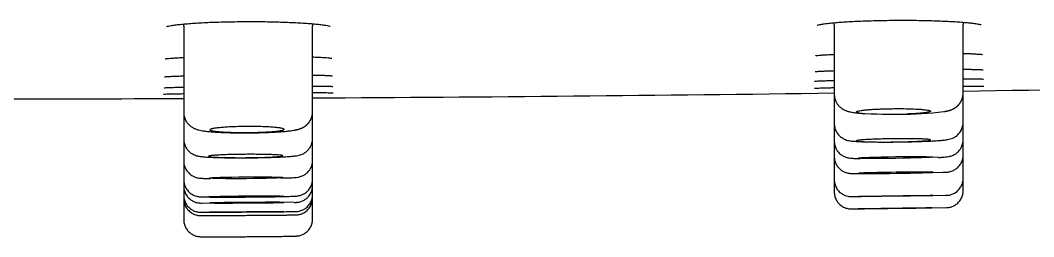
# Model space of a CAD drawing. Header units: millimetres. Extents: x 169 to 4368, y -1049 to 1924.
# Drawn here: x 456.327 to 459.313, y 1204.385 to 1205.024 of the extents above; entities that cross this region are included whole.
import ezdxf

# ---------------------------------------------------------------- set-up
doc = ezdxf.new("R2010")
doc.units = ezdxf.units.MM

msp = doc.modelspace()

# ---------------------------------------------------------------- linework, layer by layer
for p, q in [((456.8089, 1205.0066), (456.8089, 1204.7518)), ((457.1886, 1204.7533), (457.1886, 1205.007)), ((458.7257, 1205.0107), (458.7257, 1204.8057)), ((459.1055, 1204.8085), (459.1055, 1205.0118)), ((458.7257, 1204.8057), (458.7257, 1204.7188)), ((459.1055, 1204.7224), (459.1055, 1204.8085)), ((456.8089, 1204.7518), (456.8089, 1204.673)), ((457.1886, 1204.675), (457.1886, 1204.7533)), ((458.7257, 1204.7188), (458.7257, 1204.6672)), ((459.1055, 1204.671), (459.1055, 1204.7224)), ((456.8089, 1204.673), (456.8089, 1204.6082)), ((457.1886, 1204.6104), (457.1886, 1204.675)), ((459.1055, 1204.6709), (459.1055, 1204.671)), ((459.1055, 1204.6256), (459.1055, 1204.6707)), ((458.7257, 1204.6672), (458.7257, 1204.622)), ((457.1886, 1204.555), (457.1886, 1204.6104)), ((458.7257, 1204.622), (458.7257, 1204.5533)), ((459.0331, 1204.6188), (459.016, 1204.6201)), ((459.1055, 1204.557), (459.1055, 1204.6256)), ((456.8089, 1204.6082), (456.8089, 1204.5529)), ((456.8089, 1204.5529), (456.8089, 1204.5343)), ((457.1886, 1204.5362), (457.1886, 1204.555)), ((458.7257, 1204.5533), (458.7257, 1204.5168)), ((458.7865, 1204.5713), (458.8409, 1204.5714)), ((459.0457, 1204.5748), (458.9643, 1204.573)), ((459.1055, 1204.5206), (459.1055, 1204.557)), ((456.8089, 1204.5343), (456.8089, 1204.5071)), ((457.1886, 1204.5091), (457.1886, 1204.5362)), ((459.1055, 1204.5205), (459.1055, 1204.5206)), ((456.8089, 1204.5071), (456.8089, 1204.4971)), ((456.8089, 1204.4971), (456.8089, 1204.4349)), ((457.1886, 1204.4992), (457.1886, 1204.5091)), ((457.1886, 1204.4368), (457.1886, 1204.4992)), ((458.7778, 1204.5031), (458.7979, 1204.5035)), ((459.0548, 1204.5069), (458.9817, 1204.5054)), ((456.8617, 1204.4841), (456.8856, 1204.4845)), ((457.1347, 1204.4859), (457.0916, 1204.4863)), ((458.7765, 1204.4668), (458.7959, 1204.4671)), ((459.056, 1204.4705), (458.9878, 1204.4695))]:
    msp.add_line(p, q)
for centre, radius, start, end in [((456.7095, 1205.0066), 0.0994, 359.9936, 3.5775), ((457.288, 1205.0071), 0.0994, 176.2816, 180.0076), ((457.2495, 1205.0212), 0.0175, 237.2614, 240.0002), ((458.6263, 1205.0107), 0.0994, 359.995, 3.372), ((459.2049, 1205.0118), 0.0994, 176.4873, 180.0059), ((459.1666, 1205.0261), 0.0176, 238.0096, 240.8231), ((456.1579, 1393.2151), 188.4234, 270.896343, 271.363818), ((456.1579, 1393.2151), 188.4234, 269.843022, 270.197949), ((456.1579, 1393.2151), 188.4234, 270.313427, 270.780857), ((458.8978, 1205.9887), 1.2425, 265.4164, 271.8644), ((458.922, 1205.7828), 1.0365, 269.7377, 277.023)]:
    msp.add_arc(centre, radius, start, end)
for centre, major_axis, ratio in [((458.9067, 1204.6186), (0.1093, 0.0015), 0.025085), ((456.9927, 1204.5588), (0.1076, 0.0008), 0.025351), ((456.9922, 1204.5038), (0.1093, 0.0008), 0.013646), ((458.9072, 1204.505), (0.1093, 0.0015), 0.00652), ((458.9052, 1204.4685), (0.1093, 0.0015), 0.001773), ((456.9938, 1204.458), (0.1093, 0.0008), 0.0017)]:
    msp.add_ellipse(centre, major_axis=major_axis, ratio=ratio)
for centre, major_axis, ratio, start_param, end_param in [((458.908, 1204.5735), (0.1095, 0.0015), 0.013794, 0.785181, 3.929148), ((458.9081, 1204.5735), (-0.1093, -0.0015), 0.013602, 0.78521, 3.926802), ((456.995, 1204.4853), (0.1093, 0.0008), 0.006386, 0.785351, 3.926944), ((456.995, 1204.4853), (-0.1093, -0.0007), 0.007367, 0.785351, 3.926944)]:
    msp.add_ellipse(centre, major_axis=major_axis, ratio=ratio, start_param=start_param, end_param=end_param)
for points, knots in [([(456.7583, 1205.0053), (456.7583, 1205.0053), (456.7593, 1205.0057), (456.7637, 1205.0069), (456.7717, 1205.0084), (456.7831, 1205.0101), (456.7976, 1205.0118), (456.8148, 1205.0134), (456.8344, 1205.0149), (456.8562, 1205.0163), (456.8799, 1205.0175), (456.9051, 1205.0185), (456.9314, 1205.0192), (456.9587, 1205.0197), (456.9864, 1205.02), (457.0143, 1205.0201), (457.0421, 1205.0198), (457.0693, 1205.0194), (457.0956, 1205.0187), (457.1207, 1205.0177), (457.1443, 1205.0166), (457.1659, 1205.0153), (457.1855, 1205.0138), (457.2025, 1205.0123), (457.2169, 1205.0106), (457.2281, 1205.009), (457.236, 1205.0074), (457.239, 1205.0066), (457.24, 1205.0063)], [0, 0, 0, 0, 0.023077, 0.055264, 0.091746, 0.130146, 0.169538, 0.209248, 0.249332, 0.2895, 0.32968, 0.369962, 0.41025, 0.450545, 0.490789, 0.53111, 0.571377, 0.611685, 0.651992, 0.692194, 0.732461, 0.772624, 0.812657, 0.852449, 0.891862, 0.930333, 0.966965, 1, 1, 1, 1]), ([(458.6752, 1205.0092), (458.6751, 1205.0092), (458.6758, 1205.0094), (458.6791, 1205.0104), (458.6859, 1205.0118), (458.6961, 1205.0134), (458.7092, 1205.015), (458.725, 1205.0166), (458.7432, 1205.0181), (458.7635, 1205.0195), (458.7857, 1205.0207), (458.8094, 1205.0218), (458.8345, 1205.0226), (458.8605, 1205.0233), (458.8872, 1205.0237), (458.9143, 1205.0239), (458.9413, 1205.0239), (458.9681, 1205.0237), (458.9943, 1205.0232), (459.0195, 1205.0225), (459.0435, 1205.0216), (459.066, 1205.0206), (459.0867, 1205.0194), (459.1053, 1205.018), (459.1215, 1205.0165), (459.1351, 1205.015), (459.1458, 1205.0135), (459.1534, 1205.012), (459.1562, 1205.0113), (459.1572, 1205.011)], [0, 0, 0, 0, 0.016585, 0.046648, 0.081277, 0.118213, 0.156185, 0.19462, 0.2334, 0.272304, 0.311296, 0.350268, 0.389383, 0.428416, 0.467489, 0.506577, 0.545625, 0.584686, 0.623774, 0.662845, 0.701803, 0.740853, 0.779775, 0.818566, 0.857159, 0.895286, 0.932607, 0.968077, 1, 1, 1, 1]), ([(456.7544, 1204.9098), (456.7544, 1204.9098), (456.7544, 1204.9098), (456.7559, 1204.9101), (456.7611, 1204.9109), (456.7698, 1204.9117), (456.7818, 1204.9126), (456.7951, 1204.9134), (456.8047, 1204.9138), (456.8089, 1204.914)], [0, 0, 0, 0, 0.0042478, 0.136892, 0.3039807, 0.4863131, 0.6747588, 0.8658183, 1, 1, 1, 1]), ([(457.1886, 1204.9155), (457.1936, 1204.9153), (457.2039, 1204.9149), (457.2178, 1204.9142), (457.2296, 1204.9134), (457.2384, 1204.9126), (457.2419, 1204.9122), (457.2432, 1204.912)], [0, 0, 0, 0, 0.17699, 0.393787, 0.607328, 0.815028, 1, 1, 1, 1]), ([(457.2432, 1204.912), (457.2433, 1204.912), (457.2434, 1204.9119), (457.2436, 1204.9119), (457.2439, 1204.9119), (457.2441, 1204.9118), (457.2442, 1204.9118), (457.2444, 1204.9118), (457.2445, 1204.9118), (457.2446, 1204.9117), (457.2447, 1204.9117), (457.2448, 1204.9117), (457.2449, 1204.9117), (457.2449, 1204.9117), (457.2449, 1204.9117), (457.2449, 1204.9117), (457.2449, 1204.9117)], [0, 0, 0, 0, 0.057603, 0.14551, 0.231987, 0.316796, 0.399862, 0.481114, 0.560486, 0.637915, 0.713345, 0.786731, 0.858034, 0.927228, 0.994295, 1, 1, 1, 1]), ([(458.671, 1204.9192), (458.671, 1204.9193), (458.6723, 1204.9195), (458.6772, 1204.9202), (458.6857, 1204.921), (458.6974, 1204.9218), (458.711, 1204.9226), (458.7211, 1204.9231), (458.7257, 1204.9233)], [0, 0, 0, 0, 0.124713, 0.29005, 0.471801, 0.65981, 0.850404, 1, 1, 1, 1]), ([(459.1055, 1204.926), (459.1102, 1204.9258), (459.1205, 1204.9255), (459.1344, 1204.9249), (459.1465, 1204.9242), (459.1555, 1204.9236), (459.1592, 1204.9232), (459.1606, 1204.923)], [0, 0, 0, 0, 0.169486, 0.386112, 0.599749, 0.808444, 1, 1, 1, 1]), ([(459.1606, 1204.923), (459.1607, 1204.923), (459.1608, 1204.9229), (459.1611, 1204.9229), (459.1613, 1204.9229), (459.1615, 1204.9228), (459.1617, 1204.9228), (459.1619, 1204.9228), (459.162, 1204.9228), (459.1621, 1204.9227), (459.1622, 1204.9227), (459.1623, 1204.9227), (459.1624, 1204.9227), (459.1624, 1204.9227), (459.1624, 1204.9227), (459.1625, 1204.9227), (459.1625, 1204.9227)], [0, 0, 0, 0, 0.054816, 0.139825, 0.223496, 0.305595, 0.386042, 0.46476, 0.541674, 0.616715, 0.689818, 0.760927, 0.829994, 0.896983, 0.961868, 1, 1, 1, 1]), ([(459.1055, 1204.8792), (459.1106, 1204.8792), (459.1212, 1204.8791), (459.1353, 1204.8788), (459.1473, 1204.8786), (459.1565, 1204.8782), (459.1603, 1204.878), (459.162, 1204.8779)], [0, 0, 0, 0, 0.180561, 0.392312, 0.602083, 0.809045, 1, 1, 1, 1]), ([(459.162, 1204.8779), (459.162, 1204.8779), (459.1622, 1204.8779), (459.1625, 1204.8779), (459.1628, 1204.8779), (459.1631, 1204.8778), (459.1633, 1204.8778), (459.1635, 1204.8778), (459.1637, 1204.8778), (459.1639, 1204.8778), (459.1641, 1204.8777), (459.1642, 1204.8777), (459.1643, 1204.8777), (459.1644, 1204.8777), (459.1645, 1204.8777), (459.1645, 1204.8777), (459.1646, 1204.8777), (459.1646, 1204.8777), (459.1646, 1204.8777)], [0, 0, 0, 0, 0.044175, 0.117748, 0.190417, 0.26199, 0.332379, 0.401492, 0.469233, 0.535503, 0.600202, 0.663229, 0.724491, 0.783897, 0.841368, 0.896837, 0.950251, 1, 1, 1, 1]), ([(456.7524, 1204.8568), (456.7524, 1204.8568), (456.7533, 1204.857), (456.7574, 1204.8574), (456.7652, 1204.8579), (456.7764, 1204.8585), (456.7905, 1204.8591), (456.8021, 1204.8595), (456.8085, 1204.8597), (456.8089, 1204.8597)], [0, 0, 0, 0, 0.090748, 0.250992, 0.42943, 0.614192, 0.801261, 0.988885, 1, 1, 1, 1]), ([(457.1886, 1204.8621), (457.1929, 1204.862), (457.2028, 1204.8618), (457.2168, 1204.8615), (457.2293, 1204.8611), (457.2389, 1204.8606), (457.2429, 1204.8603), (457.2446, 1204.8602)], [0, 0, 0, 0, 0.150978, 0.369953, 0.586709, 0.800162, 1, 1, 1, 1]), ([(457.2446, 1204.8602), (457.2446, 1204.8602), (457.2448, 1204.8601), (457.2451, 1204.8601), (457.2453, 1204.8601), (457.2456, 1204.8601), (457.2458, 1204.86), (457.246, 1204.86), (457.2462, 1204.86), (457.2464, 1204.86), (457.2465, 1204.86), (457.2467, 1204.8599), (457.2468, 1204.8599), (457.2468, 1204.8599), (457.2469, 1204.8599), (457.2469, 1204.8599), (457.2469, 1204.8599), (457.247, 1204.8599), (457.247, 1204.8599)], [0, 0, 0, 0, 0.0467492, 0.1231415, 0.198513, 0.2726564, 0.3454843, 0.4169066, 0.4868309, 0.5551644, 0.6218157, 0.686697, 0.7497263, 0.81083, 0.8699453, 0.927022, 0.9820246, 1, 1, 1, 1]), ([(458.669, 1204.8722), (458.669, 1204.8722), (458.6696, 1204.8723), (458.6726, 1204.8726), (458.6793, 1204.8731), (458.6893, 1204.8737), (458.7021, 1204.8742), (458.7147, 1204.8747), (458.7231, 1204.875), (458.7257, 1204.8751)], [0, 0, 0, 0, 0.060237, 0.208984, 0.379483, 0.556977, 0.73713, 0.918127, 1, 1, 1, 1]), ([(459.1055, 1204.851), (459.1102, 1204.851), (459.1205, 1204.8509), (459.1346, 1204.8509), (459.147, 1204.8507), (459.1566, 1204.8505), (459.1607, 1204.8504), (459.1625, 1204.8503)], [0, 0, 0, 0, 0.166236, 0.379355, 0.59078, 0.800366, 1, 1, 1, 1]), ([(459.1625, 1204.8503), (459.1625, 1204.8503), (459.1627, 1204.8503), (459.163, 1204.8503), (459.1633, 1204.8502), (459.1636, 1204.8502), (459.1639, 1204.8502), (459.1642, 1204.8502), (459.1644, 1204.8502), (459.1646, 1204.8502), (459.1648, 1204.8502), (459.165, 1204.8501), (459.1651, 1204.8501), (459.1652, 1204.8501), (459.1653, 1204.8501), (459.1654, 1204.8501), (459.1655, 1204.8501), (459.1655, 1204.8501), (459.1655, 1204.8501), (459.1655, 1204.8501), (459.1655, 1204.8501)], [0, 0, 0, 0, 0.040086, 0.108981, 0.177172, 0.244498, 0.31088, 0.376228, 0.440446, 0.503428, 0.565065, 0.625242, 0.683842, 0.740749, 0.795853, 0.849052, 0.900256, 0.949393, 0.996412, 1, 1, 1, 1]), ([(456.7509, 1204.8244), (456.7509, 1204.8244), (456.7513, 1204.8245), (456.7537, 1204.8247), (456.7599, 1204.825), (456.7694, 1204.8254), (456.7818, 1204.8258), (456.7953, 1204.8262), (456.8049, 1204.8264), (456.8089, 1204.8265)], [0, 0, 0, 0, 0.036989, 0.179963, 0.348392, 0.52391, 0.7018, 0.880553, 1, 1, 1, 1]), ([(457.1886, 1204.8296), (457.1935, 1204.8296), (457.204, 1204.8295), (457.2181, 1204.8294), (457.2304, 1204.8292), (457.2398, 1204.8289), (457.2437, 1204.8288), (457.2454, 1204.8287)], [0, 0, 0, 0, 0.172284, 0.386537, 0.599145, 0.80979, 1, 1, 1, 1]), ([(457.2454, 1204.8287), (457.2455, 1204.8287), (457.2457, 1204.8287), (457.246, 1204.8287), (457.2463, 1204.8287), (457.2466, 1204.8287), (457.2469, 1204.8286), (457.2471, 1204.8286), (457.2474, 1204.8286), (457.2476, 1204.8286), (457.2478, 1204.8286), (457.2479, 1204.8286), (457.2481, 1204.8286), (457.2482, 1204.8285), (457.2483, 1204.8285), (457.2484, 1204.8285), (457.2484, 1204.8285), (457.2485, 1204.8285), (457.2485, 1204.8285), (457.2485, 1204.8285), (457.2485, 1204.8285)], [0, 0, 0, 0, 0.039766, 0.108257, 0.176058, 0.243015, 0.309045, 0.374062, 0.437969, 0.500662, 0.562032, 0.621961, 0.680335, 0.737034, 0.791947, 0.844968, 0.896008, 0.944989, 0.991857, 1, 1, 1, 1]), ([(458.6671, 1204.8231), (458.6671, 1204.8231), (458.6674, 1204.8232), (458.6697, 1204.8233), (458.6757, 1204.8236), (458.6849, 1204.8239), (458.6972, 1204.8243), (458.711, 1204.8246), (458.7211, 1204.8249), (458.7257, 1204.825)], [0, 0, 0, 0, 0.0301169, 0.1723904, 0.3398148, 0.5133733, 0.6887651, 0.8648678, 1, 1, 1, 1]), ([(458.6679, 1204.844), (458.6679, 1204.844), (458.6683, 1204.844), (458.6708, 1204.8442), (458.677, 1204.8446), (458.6865, 1204.845), (458.6989, 1204.8454), (458.7123, 1204.8459), (458.7218, 1204.8461), (458.7257, 1204.8462)], [0, 0, 0, 0, 0.0397804, 0.1836325, 0.3522362, 0.5274606, 0.7049298, 0.8832276, 1, 1, 1, 1]), ([(459.1055, 1204.8297), (459.1101, 1204.8297), (459.1204, 1204.8297), (459.1345, 1204.8297), (459.147, 1204.8297), (459.1569, 1204.8296), (459.161, 1204.8295), (459.1629, 1204.8295)], [0, 0, 0, 0, 0.161424, 0.375465, 0.588229, 0.799892, 1, 1, 1, 1]), ([(459.1629, 1204.8295), (459.163, 1204.8295), (459.1632, 1204.8295), (459.1635, 1204.8295), (459.1638, 1204.8295), (459.1642, 1204.8295), (459.1645, 1204.8295), (459.1648, 1204.8294), (459.165, 1204.8294), (459.1653, 1204.8294), (459.1655, 1204.8294), (459.1657, 1204.8294), (459.1659, 1204.8294), (459.166, 1204.8294), (459.1662, 1204.8294), (459.1663, 1204.8294), (459.1663, 1204.8294), (459.1664, 1204.8294), (459.1664, 1204.8294), (459.1665, 1204.8294), (459.1665, 1204.8294), (459.1665, 1204.8294)], [0, 0, 0, 0, 0.035839, 0.099497, 0.162665, 0.225232, 0.287132, 0.348291, 0.408623, 0.468031, 0.526407, 0.583632, 0.639574, 0.694094, 0.747049, 0.798292, 0.847683, 0.895091, 0.940406, 0.979142, 1, 1, 1, 1]), ([(456.7497, 1204.8058), (456.7497, 1204.8058), (456.75, 1204.8058), (456.7519, 1204.806), (456.7577, 1204.8062), (456.7667, 1204.8064), (456.7788, 1204.8067), (456.7929, 1204.807), (456.8036, 1204.8071), (456.8089, 1204.8072)], [0, 0, 0, 0, 0.020126, 0.158688, 0.325593, 0.498368, 0.672937, 0.848208, 1, 1, 1, 1]), ([(457.1886, 1204.8103), (457.1931, 1204.8103), (457.2033, 1204.8102), (457.2174, 1204.8102), (457.23, 1204.8101), (457.2398, 1204.8099), (457.2439, 1204.8099), (457.2458, 1204.8098)], [0, 0, 0, 0, 0.157649, 0.373346, 0.587718, 0.800962, 1, 1, 1, 1]), ([(457.2458, 1204.8098), (457.2459, 1204.8098), (457.2461, 1204.8098), (457.2464, 1204.8098), (457.2467, 1204.8098), (457.2471, 1204.8098), (457.2474, 1204.8097), (457.2477, 1204.8097), (457.2479, 1204.8097), (457.2482, 1204.8097), (457.2484, 1204.8097), (457.2486, 1204.8097), (457.2488, 1204.8097), (457.2489, 1204.8097), (457.249, 1204.8097), (457.2491, 1204.8097), (457.2492, 1204.8097), (457.2493, 1204.8096), (457.2493, 1204.8096), (457.2493, 1204.8096), (457.2493, 1204.8096), (457.2493, 1204.8096)], [0, 0, 0, 0, 0.0359663, 0.0997882, 0.1631147, 0.2258319, 0.2878741, 0.3491661, 0.4096219, 0.4691443, 0.5276246, 0.5849428, 0.6409685, 0.6955634, 0.7485838, 0.7998857, 0.8493298, 0.8967886, 0.9421522, 0.9809384, 1, 1, 1, 1]), ([(458.7257, 1204.8057), (458.7258, 1204.8017), (458.7265, 1204.795), (458.73, 1204.7843), (458.7353, 1204.7753), (458.7422, 1204.7677), (458.7496, 1204.7621), (458.7572, 1204.7581), (458.7653, 1204.755), (458.7753, 1204.7526), (458.7867, 1204.7509), (458.8012, 1204.7494), (458.8099, 1204.7488), (458.8151, 1204.7484)], [0, 0, 0, 0, 0.068645, 0.136683, 0.204336, 0.270572, 0.334118, 0.396475, 0.468721, 0.580916, 0.75153, 0.880639, 1, 1, 1, 1]), ([(459.0487, 1204.7541), (459.0489, 1204.7542), (459.0495, 1204.7542), (459.0505, 1204.7544), (459.0517, 1204.7546), (459.053, 1204.7549), (459.0543, 1204.7551), (459.0557, 1204.7554), (459.0571, 1204.7557), (459.0585, 1204.756), (459.0597, 1204.7563), (459.0609, 1204.7566), (459.0619, 1204.7568), (459.0629, 1204.7571), (459.0637, 1204.7573), (459.0645, 1204.7575), (459.0653, 1204.7578), (459.066, 1204.758), (459.0668, 1204.7582), (459.0674, 1204.7585), (459.0681, 1204.7587), (459.0689, 1204.7589), (459.0696, 1204.7592), (459.0703, 1204.7595), (459.071, 1204.7597), (459.0716, 1204.76), (459.0723, 1204.7603), (459.073, 1204.7605), (459.0736, 1204.7608), (459.0742, 1204.7611), (459.0748, 1204.7614), (459.0753, 1204.7616), (459.0759, 1204.7619), (459.0766, 1204.7622), (459.0772, 1204.7626), (459.0779, 1204.7629), (459.0785, 1204.7633), (459.0792, 1204.7637), (459.0798, 1204.764), (459.0805, 1204.7644), (459.0811, 1204.7648), (459.0818, 1204.7653), (459.0824, 1204.7657), (459.0831, 1204.7661), (459.0838, 1204.7666), (459.0844, 1204.7671), (459.0851, 1204.7676), (459.0857, 1204.7681), (459.0864, 1204.7686), (459.087, 1204.7691), (459.0876, 1204.7697), (459.0883, 1204.7702), (459.0889, 1204.7708), (459.0896, 1204.7714), (459.0902, 1204.772), (459.0908, 1204.7727), (459.0915, 1204.7733), (459.0921, 1204.774), (459.0927, 1204.7747), (459.0933, 1204.7754), (459.0939, 1204.7761), (459.0945, 1204.7768), (459.0951, 1204.7775), (459.0956, 1204.7783), (459.0962, 1204.7791), (459.0967, 1204.7798), (459.0972, 1204.7806), (459.0977, 1204.7814), (459.0982, 1204.7823), (459.0987, 1204.7831), (459.0992, 1204.7839), (459.0996, 1204.7848), (459.1001, 1204.7856), (459.1005, 1204.7865), (459.1009, 1204.7874), (459.1013, 1204.7882), (459.1017, 1204.7891), (459.102, 1204.79), (459.1024, 1204.7909), (459.1027, 1204.7918), (459.103, 1204.7928), (459.1033, 1204.7937), (459.1036, 1204.7946), (459.1038, 1204.7955), (459.1041, 1204.7965), (459.1043, 1204.7974), (459.1045, 1204.7984), (459.1047, 1204.7993), (459.1048, 1204.8002), (459.105, 1204.8012), (459.1051, 1204.8022), (459.1052, 1204.8031), (459.1053, 1204.8041), (459.1054, 1204.805), (459.1054, 1204.806), (459.1055, 1204.8069), (459.1055, 1204.8078), (459.1055, 1204.8083), (459.1055, 1204.8085)], [0, 0, 0, 0, 0.007981, 0.028382, 0.049226, 0.070933, 0.093708, 0.117783, 0.143282, 0.16707, 0.188634, 0.208077, 0.225769, 0.242041, 0.257153, 0.269759, 0.282837, 0.29492, 0.306447, 0.317492, 0.328113, 0.339498, 0.350466, 0.361048, 0.371296, 0.38125, 0.390948, 0.400422, 0.4097, 0.418807, 0.425408, 0.432083, 0.441023, 0.449855, 0.458563, 0.467166, 0.47568, 0.484123, 0.492507, 0.500847, 0.509154, 0.517438, 0.525711, 0.533979, 0.542251, 0.550532, 0.558828, 0.567144, 0.575484, 0.583852, 0.592251, 0.600682, 0.609146, 0.617645, 0.626177, 0.634741, 0.643337, 0.651932, 0.660763, 0.669496, 0.67825, 0.687024, 0.695816, 0.704623, 0.713443, 0.722273, 0.73111, 0.739954, 0.748802, 0.757652, 0.766503, 0.775354, 0.784204, 0.793052, 0.801896, 0.810737, 0.819573, 0.828404, 0.83723, 0.84605, 0.854864, 0.863672, 0.872474, 0.881268, 0.890056, 0.898838, 0.907613, 0.916381, 0.925142, 0.933897, 0.942645, 0.951387, 0.960122, 0.968851, 0.977573, 0.98629, 0.995, 1, 1, 1, 1]), ([(458.7985, 1204.7502), (458.7945, 1204.7509), (458.7921, 1204.7516), (458.7911, 1204.7527), (458.7909, 1204.7529), (458.7909, 1204.7533), (458.791, 1204.7535), (458.7915, 1204.7542), (458.7923, 1204.7546), (458.7946, 1204.7554), (458.7961, 1204.7558), (458.8, 1204.7567), (458.8023, 1204.7571), (458.8062, 1204.7577), (458.8076, 1204.7579), (458.8106, 1204.7583), (458.8121, 1204.7584), (458.8171, 1204.759), (458.8243, 1204.7597), (458.8326, 1204.7603), (458.8393, 1204.7608), (458.8415, 1204.7609), (458.8462, 1204.7612), (458.8485, 1204.7613), (458.8557, 1204.7617), (458.8607, 1204.7619), (458.8709, 1204.7623), (458.8763, 1204.7624), (458.8869, 1204.7627), (458.8922, 1204.7628), (458.9003, 1204.7628), (458.903, 1204.7629), (458.9084, 1204.7629), (458.9111, 1204.7629), (458.9246, 1204.7629), (458.935, 1204.7628), (458.9549, 1204.7623), (458.9639, 1204.7619), (458.9741, 1204.7613), (458.9761, 1204.7612), (458.9799, 1204.7609), (458.9817, 1204.7608), (458.987, 1204.7603), (458.9901, 1204.76), (458.9958, 1204.7594), (458.9984, 1204.759), (459.0027, 1204.7583), (459.0045, 1204.7579), (459.0065, 1204.7573), (459.0071, 1204.7571), (459.0082, 1204.7567), (459.0086, 1204.7565), (459.0095, 1204.7559), (459.0099, 1204.7551), (459.0088, 1204.7542), (459.0068, 1204.7534), (459.0055, 1204.753), (459.002, 1204.7522), (458.9999, 1204.7518), (458.995, 1204.751), (458.9921, 1204.7506), (458.9858, 1204.7499), (458.9824, 1204.7496), (458.9767, 1204.7491), (458.9748, 1204.7489), (458.9707, 1204.7486), (458.9686, 1204.7484), (458.9579, 1204.7477), (458.9485, 1204.7472), (458.9383, 1204.7468)], [0, 0, 0, 0, 0.0625, 0.0625, 0.078125, 0.078125, 0.09375, 0.09375, 0.125, 0.125, 0.15625, 0.15625, 0.1875, 0.1875, 0.203125, 0.203125, 0.21875, 0.21875, 0.25, 0.28125, 0.28125, 0.296875, 0.296875, 0.3125, 0.3125, 0.34375, 0.34375, 0.375, 0.375, 0.40625, 0.40625, 0.421875, 0.421875, 0.4375, 0.4375, 0.5, 0.5, 0.5625, 0.5625, 0.578125, 0.578125, 0.59375, 0.59375, 0.625, 0.625, 0.65625, 0.65625, 0.6875, 0.6875, 0.703125, 0.703125, 0.71875, 0.71875, 0.75, 0.78125, 0.78125, 0.8125, 0.8125, 0.84375, 0.84375, 0.875, 0.875, 0.90625, 0.90625, 0.921875, 0.921875, 0.9375, 0.9375, 1, 1, 1, 1]), ([(456.8089, 1204.7518), (456.8089, 1204.7476), (456.8098, 1204.7404), (456.8137, 1204.729), (456.8199, 1204.7195), (456.8276, 1204.7118), (456.8358, 1204.7063), (456.8445, 1204.7024), (456.8549, 1204.6993), (456.8666, 1204.6972), (456.8817, 1204.6954), (456.8972, 1204.6941), (456.9138, 1204.693), (456.9317, 1204.6923), (456.9506, 1204.6917), (456.9703, 1204.6914), (456.9905, 1204.6913), (457.0109, 1204.6915), (457.031, 1204.6918), (457.0506, 1204.6924), (457.0693, 1204.6932), (457.0871, 1204.6942), (457.1032, 1204.6954), (457.1189, 1204.697), (457.1271, 1204.6981), (457.1319, 1204.6989)], [0, 0, 0, 0, 0.027353, 0.055113, 0.082676, 0.109486, 0.135275, 0.162729, 0.199635, 0.268336, 0.323079, 0.373284, 0.421875, 0.469499, 0.516635, 0.563558, 0.610241, 0.656976, 0.703708, 0.750605, 0.797804, 0.84545, 0.893999, 0.944408, 1, 1, 1, 1]), ([(457.1319, 1204.6989), (457.1321, 1204.6989), (457.1327, 1204.699), (457.1337, 1204.6992), (457.135, 1204.6994), (457.1363, 1204.6996), (457.1377, 1204.6999), (457.1391, 1204.7002), (457.1405, 1204.7005), (457.1419, 1204.7008), (457.1431, 1204.7011), (457.1442, 1204.7014), (457.1452, 1204.7016), (457.1462, 1204.7019), (457.147, 1204.7021), (457.1478, 1204.7024), (457.1486, 1204.7026), (457.1493, 1204.7028), (457.15, 1204.703), (457.1507, 1204.7033), (457.1514, 1204.7035), (457.1521, 1204.7038), (457.1529, 1204.704), (457.1536, 1204.7043), (457.1543, 1204.7046), (457.155, 1204.7049), (457.1556, 1204.7052), (457.1563, 1204.7054), (457.157, 1204.7057), (457.1576, 1204.706), (457.1582, 1204.7063), (457.1588, 1204.7066), (457.1594, 1204.7069), (457.1601, 1204.7072), (457.1607, 1204.7076), (457.1614, 1204.708), (457.1621, 1204.7083), (457.1627, 1204.7087), (457.1634, 1204.7091), (457.164, 1204.7095), (457.1647, 1204.7099), (457.1653, 1204.7104), (457.166, 1204.7108), (457.1667, 1204.7113), (457.1673, 1204.7117), (457.168, 1204.7122), (457.1686, 1204.7127), (457.1693, 1204.7132), (457.1699, 1204.7138), (457.1706, 1204.7143), (457.1712, 1204.7149), (457.1719, 1204.7155), (457.1725, 1204.716), (457.1731, 1204.7167), (457.1738, 1204.7173), (457.1744, 1204.7179), (457.175, 1204.7186), (457.1756, 1204.7193), (457.1762, 1204.7199), (457.1768, 1204.7206), (457.1774, 1204.7214), (457.178, 1204.7221), (457.1785, 1204.7228), (457.1791, 1204.7236), (457.1796, 1204.7244), (457.1802, 1204.7252), (457.1807, 1204.726), (457.1812, 1204.7268), (457.1817, 1204.7276), (457.1822, 1204.7284), (457.1826, 1204.7293), (457.1831, 1204.7301), (457.1835, 1204.731), (457.1839, 1204.7319), (457.1843, 1204.7327), (457.1847, 1204.7336), (457.185, 1204.7345), (457.1854, 1204.7354), (457.1857, 1204.7363), (457.186, 1204.7372), (457.1863, 1204.7382), (457.1866, 1204.7391), (457.1869, 1204.74), (457.1871, 1204.7409), (457.1873, 1204.7419), (457.1876, 1204.7428), (457.1877, 1204.7438), (457.1879, 1204.7447), (457.1881, 1204.7457), (457.1882, 1204.7466), (457.1883, 1204.7476), (457.1884, 1204.7485), (457.1885, 1204.7495), (457.1886, 1204.7505), (457.1886, 1204.7514), (457.1886, 1204.7524), (457.1887, 1204.753), (457.1886, 1204.7533), (457.1886, 1204.7533)], [0, 0, 0, 0, 0.00802, 0.028739, 0.049923, 0.072005, 0.095177, 0.119623, 0.145322, 0.168325, 0.189231, 0.208214, 0.225598, 0.241668, 0.256654, 0.269102, 0.280698, 0.292756, 0.304382, 0.315532, 0.326266, 0.33777, 0.348862, 0.359574, 0.369955, 0.380045, 0.38988, 0.399493, 0.40891, 0.418157, 0.425461, 0.432795, 0.441886, 0.45086, 0.45971, 0.468453, 0.477108, 0.485688, 0.494209, 0.502683, 0.511122, 0.519536, 0.527934, 0.536326, 0.544719, 0.553116, 0.561524, 0.569949, 0.578393, 0.586861, 0.595355, 0.603877, 0.612428, 0.621008, 0.629617, 0.638254, 0.646919, 0.655609, 0.664164, 0.672951, 0.681761, 0.690589, 0.699433, 0.708289, 0.717155, 0.726031, 0.734912, 0.743798, 0.752687, 0.761578, 0.770469, 0.779359, 0.788246, 0.797131, 0.806013, 0.81489, 0.823762, 0.832629, 0.84149, 0.850346, 0.859195, 0.868037, 0.876873, 0.885702, 0.894525, 0.903341, 0.91215, 0.920952, 0.929748, 0.938537, 0.94732, 0.956096, 0.964865, 0.973629, 0.982386, 0.991137, 0.999882, 1, 1, 1, 1]), ([(456.8863, 1204.7005), (456.8863, 1204.7011), (456.887, 1204.7017), (456.8891, 1204.7026), (456.8899, 1204.7029), (456.892, 1204.7034), (456.8932, 1204.7037), (456.8973, 1204.7046), (456.9007, 1204.7051), (456.9066, 1204.7059), (456.9087, 1204.7061), (456.9133, 1204.7066), (456.9157, 1204.7068), (456.9233, 1204.7075), (456.9288, 1204.7079), (456.9377, 1204.7085), (456.9408, 1204.7086), (456.9471, 1204.709), (456.9536, 1204.7093), (456.9603, 1204.7095), (456.9672, 1204.7097), (456.9707, 1204.7098), (456.9813, 1204.71), (456.9884, 1204.7101), (456.9991, 1204.7102), (457.0027, 1204.7102), (457.0098, 1204.7102), (457.0134, 1204.7101), (457.024, 1204.71), (457.0308, 1204.7099), (457.0407, 1204.7096), (457.044, 1204.7095), (457.0503, 1204.7092), (457.0534, 1204.7091), (457.0623, 1204.7086), (457.0678, 1204.7083), (457.078, 1204.7075), (457.0826, 1204.7071), (457.0885, 1204.7064), (457.0903, 1204.7061), (457.0937, 1204.7056), (457.0953, 1204.7054), (457.0994, 1204.7046), (457.1014, 1204.704), (457.1042, 1204.7029), (457.105, 1204.7023), (457.105, 1204.7012), (457.1043, 1204.7006), (457.1022, 1204.6998), (457.1013, 1204.6995), (457.0993, 1204.6989), (457.0969, 1204.6984), (457.0938, 1204.6978), (457.0905, 1204.6973), (457.0886, 1204.697), (457.0826, 1204.6963), (457.0781, 1204.6958), (457.0706, 1204.6952), (457.0679, 1204.695), (457.0624, 1204.6946), (457.0595, 1204.6944), (457.0506, 1204.6939), (457.0443, 1204.6936), (457.0344, 1204.6932), (457.031, 1204.6931), (457.0241, 1204.6929), (457.0206, 1204.6928), (457.0101, 1204.6926), (457.003, 1204.6925), (456.9922, 1204.6924), (456.9886, 1204.6924), (456.9814, 1204.6924), (456.9744, 1204.6924), (456.9675, 1204.6925), (456.9606, 1204.6927), (456.9572, 1204.6927), (456.9472, 1204.693), (456.9409, 1204.6932), (456.929, 1204.6938), (456.9234, 1204.6941), (456.9133, 1204.6949), (456.9088, 1204.6953), (456.9028, 1204.696), (456.9009, 1204.6962), (456.8975, 1204.6967), (456.896, 1204.6969), (456.8919, 1204.6977), (456.8898, 1204.6982), (456.887, 1204.6994), (456.8863, 1204.6999), (456.8863, 1204.7005)], [0, 0, 0, 0, 0.03125, 0.03125, 0.046875, 0.046875, 0.0625, 0.0625, 0.09375, 0.09375, 0.109375, 0.109375, 0.125, 0.125, 0.15625, 0.15625, 0.171875, 0.171875, 0.1875, 0.203125, 0.203125, 0.21875, 0.21875, 0.25, 0.25, 0.265625, 0.265625, 0.28125, 0.28125, 0.3125, 0.3125, 0.328125, 0.328125, 0.34375, 0.34375, 0.375, 0.375, 0.40625, 0.40625, 0.421875, 0.421875, 0.4375, 0.4375, 0.46875, 0.46875, 0.5, 0.5, 0.53125, 0.53125, 0.546875, 0.546875, 0.5625, 0.578125, 0.578125, 0.59375, 0.59375, 0.625, 0.625, 0.640625, 0.640625, 0.65625, 0.65625, 0.6875, 0.6875, 0.703125, 0.703125, 0.71875, 0.71875, 0.75, 0.75, 0.765625, 0.765625, 0.78125, 0.796875, 0.796875, 0.8125, 0.8125, 0.84375, 0.84375, 0.875, 0.875, 0.90625, 0.90625, 0.921875, 0.921875, 0.9375, 0.9375, 0.96875, 0.96875, 1, 1, 1, 1]), ([(458.7257, 1204.7188), (458.7257, 1204.7145), (458.7267, 1204.7072), (458.7309, 1204.6954), (458.7378, 1204.6855), (458.7462, 1204.6778), (458.7549, 1204.6728), (458.7631, 1204.6698), (458.7717, 1204.6679), (458.7804, 1204.6669), (458.793, 1204.666), (458.8059, 1204.6654), (458.8146, 1204.6651), (458.818, 1204.665)], [0, 0, 0, 0, 0.069723, 0.143274, 0.215489, 0.285523, 0.348721, 0.406906, 0.477817, 0.63118, 0.783473, 0.916425, 1, 1, 1, 1]), ([(458.8835, 1204.6643), (458.8894, 1204.6643), (458.9025, 1204.6644), (458.9228, 1204.6647), (458.9439, 1204.665), (458.9645, 1204.6655), (458.9841, 1204.6662), (459.0023, 1204.6669), (459.019, 1204.6677), (459.0337, 1204.6687), (459.0476, 1204.6699), (459.0575, 1204.6711), (459.0661, 1204.6728), (459.0744, 1204.6755), (459.0835, 1204.6802), (459.0924, 1204.6879), (459.0998, 1204.6978), (459.1045, 1204.7101), (459.1055, 1204.7178), (459.1055, 1204.7224)], [0, 0, 0, 0, 0.059119, 0.127674, 0.196175, 0.264929, 0.333815, 0.403114, 0.473051, 0.544628, 0.618997, 0.716213, 0.766833, 0.801635, 0.836516, 0.876329, 0.917927, 0.959353, 1, 1, 1, 1]), ([(456.8089, 1204.673), (456.8089, 1204.6689), (456.8098, 1204.6618), (456.8136, 1204.6505), (456.82, 1204.6409), (456.8279, 1204.6331), (456.8362, 1204.6279), (456.844, 1204.6247), (456.852, 1204.6226), (456.8603, 1204.6213), (456.8711, 1204.6203), (456.8848, 1204.6195), (456.8995, 1204.6189), (456.9157, 1204.6184), (456.9334, 1204.618), (456.9522, 1204.6178), (456.9719, 1204.6177), (456.9922, 1204.6178), (457.0125, 1204.6179), (457.0326, 1204.6182), (457.0521, 1204.6186), (457.0705, 1204.6191), (457.0878, 1204.6198), (457.1033, 1204.6205), (457.1178, 1204.6214), (457.1251, 1204.622), (457.1293, 1204.6224)], [0, 0, 0, 0, 0.025902, 0.053265, 0.080297, 0.106392, 0.130393, 0.152132, 0.176557, 0.222492, 0.285638, 0.336244, 0.384696, 0.43219, 0.479162, 0.525876, 0.572497, 0.618958, 0.665486, 0.711975, 0.758602, 0.805385, 0.852412, 0.900033, 0.948717, 1, 1, 1, 1]), ([(457.1293, 1204.6224), (457.1341, 1204.6229), (457.1396, 1204.6235), (457.1479, 1204.6251), (457.1549, 1204.6272), (457.1626, 1204.6306), (457.1707, 1204.636), (457.1783, 1204.6438), (457.1843, 1204.6533), (457.1879, 1204.6643), (457.1887, 1204.6711), (457.1886, 1204.675)], [0, 0, 0, 0, 0.227184, 0.361727, 0.446243, 0.526461, 0.614816, 0.711678, 0.81008, 0.907837, 1, 1, 1, 1]), ([(459.0091, 1204.6711), (459.0099, 1204.6708), (459.0099, 1204.6705), (459.009, 1204.67), (459.0085, 1204.6699), (459.0071, 1204.6696), (459.0063, 1204.6694), (459.0032, 1204.6689), (459.0005, 1204.6686), (458.9956, 1204.6681), (458.9937, 1204.668), (458.9898, 1204.6677), (458.9877, 1204.6675), (458.9809, 1204.6671), (458.9759, 1204.6668), (458.9677, 1204.6664), (458.9648, 1204.6663), (458.9588, 1204.666), (458.9528, 1204.6658), (458.9463, 1204.6656), (458.9398, 1204.6653), (458.9364, 1204.6653), (458.926, 1204.665), (458.9191, 1204.6648), (458.9084, 1204.6646), (458.9049, 1204.6646), (458.8976, 1204.6645), (458.894, 1204.6644), (458.8834, 1204.6643), (458.8764, 1204.6643), (458.866, 1204.6643), (458.8626, 1204.6643), (458.856, 1204.6643), (458.8527, 1204.6644), (458.8433, 1204.6645), (458.8373, 1204.6645), (458.8261, 1204.6648), (458.821, 1204.6649), (458.8141, 1204.6652), (458.812, 1204.6653), (458.8079, 1204.6655), (458.8061, 1204.6656), (458.8009, 1204.666), (458.7981, 1204.6662), (458.7939, 1204.6667), (458.7924, 1204.667), (458.7909, 1204.6676), (458.7909, 1204.6679), (458.7918, 1204.6684), (458.7923, 1204.6686), (458.7937, 1204.6689), (458.7954, 1204.6692), (458.7977, 1204.6696), (458.8004, 1204.6699), (458.8019, 1204.6701), (458.8069, 1204.6706), (458.8108, 1204.6709), (458.8176, 1204.6713), (458.8199, 1204.6715), (458.825, 1204.6718), (458.8276, 1204.6719), (458.8359, 1204.6723), (458.8418, 1204.6726), (458.8512, 1204.6729), (458.8545, 1204.673), (458.8611, 1204.6732), (458.8644, 1204.6733), (458.8746, 1204.6736), (458.8816, 1204.6738), (458.8924, 1204.6739), (458.896, 1204.674), (458.9031, 1204.6741), (458.9102, 1204.6742), (458.9173, 1204.6742), (458.9244, 1204.6742), (458.9279, 1204.6742), (458.9382, 1204.6742), (458.9448, 1204.6742), (458.9575, 1204.6741), (458.9636, 1204.674), (458.9747, 1204.6737), (458.9798, 1204.6735), (458.9867, 1204.6733), (458.9888, 1204.6732), (458.9929, 1204.673), (458.9947, 1204.6729), (458.9998, 1204.6725), (459.0026, 1204.6723), (459.0069, 1204.6717), (459.0084, 1204.6714), (459.0091, 1204.6711)], [0, 0, 0, 0, 0.03125, 0.03125, 0.046875, 0.046875, 0.0625, 0.0625, 0.09375, 0.09375, 0.109375, 0.109375, 0.125, 0.125, 0.15625, 0.15625, 0.171875, 0.171875, 0.1875, 0.203125, 0.203125, 0.21875, 0.21875, 0.25, 0.25, 0.265625, 0.265625, 0.28125, 0.28125, 0.3125, 0.3125, 0.328125, 0.328125, 0.34375, 0.34375, 0.375, 0.375, 0.40625, 0.40625, 0.421875, 0.421875, 0.4375, 0.4375, 0.46875, 0.46875, 0.5, 0.5, 0.53125, 0.53125, 0.546875, 0.546875, 0.5625, 0.578125, 0.578125, 0.59375, 0.59375, 0.625, 0.625, 0.640625, 0.640625, 0.65625, 0.65625, 0.6875, 0.6875, 0.703125, 0.703125, 0.71875, 0.71875, 0.75, 0.75, 0.765625, 0.765625, 0.78125, 0.796875, 0.796875, 0.8125, 0.8125, 0.84375, 0.84375, 0.875, 0.875, 0.90625, 0.90625, 0.921875, 0.921875, 0.9375, 0.9375, 0.96875, 0.96875, 1, 1, 1, 1]), ([(459.0448, 1204.6194), (459.0484, 1204.6197), (459.0538, 1204.6201), (459.06, 1204.6207), (459.0661, 1204.6219), (459.0725, 1204.6237), (459.0801, 1204.6271), (459.0883, 1204.6327), (459.0958, 1204.6408), (459.1014, 1204.6502), (459.1048, 1204.6608), (459.1055, 1204.6673), (459.1055, 1204.671)], [0, 0, 0, 0, 0.173466, 0.347556, 0.421991, 0.485028, 0.555493, 0.642158, 0.733856, 0.825312, 0.915918, 1, 1, 1, 1]), ([(458.7257, 1204.6672), (458.7257, 1204.6628), (458.7267, 1204.6553), (458.7311, 1204.6434), (458.738, 1204.6337), (458.7466, 1204.626), (458.7554, 1204.6211), (458.7634, 1204.6184), (458.7703, 1204.6171), (458.7767, 1204.6164), (458.7854, 1204.616), (458.7956, 1204.6157), (458.8016, 1204.6155), (458.8032, 1204.6155)], [0, 0, 0, 0, 0.080557, 0.16208, 0.242622, 0.32108, 0.390551, 0.448051, 0.505969, 0.610536, 0.800006, 0.950121, 1, 1, 1, 1]), ([(457.1001, 1204.6243), (457.1009, 1204.624), (457.1009, 1204.6236), (457.0999, 1204.6232), (457.0994, 1204.623), (457.0981, 1204.6227), (457.0972, 1204.6225), (457.0942, 1204.622), (457.0915, 1204.6217), (457.0865, 1204.6213), (457.0847, 1204.6211), (457.0807, 1204.6208), (457.0786, 1204.6207), (457.0719, 1204.6203), (457.0669, 1204.62), (457.0586, 1204.6197), (457.0557, 1204.6195), (457.0498, 1204.6193), (457.0437, 1204.6191), (457.0373, 1204.6189), (457.0307, 1204.6188), (457.0273, 1204.6187), (457.017, 1204.6185), (457.01, 1204.6184), (456.9994, 1204.6182), (456.9958, 1204.6182), (456.9886, 1204.6181), (456.985, 1204.6181), (456.9743, 1204.6181), (456.9673, 1204.6181), (456.957, 1204.6182), (456.9536, 1204.6182), (456.9469, 1204.6182), (456.9437, 1204.6183), (456.9342, 1204.6184), (456.9282, 1204.6186), (456.917, 1204.6189), (456.9119, 1204.6191), (456.9051, 1204.6194), (456.9029, 1204.6195), (456.8989, 1204.6197), (456.897, 1204.6198), (456.8919, 1204.6202), (456.8891, 1204.6205), (456.8849, 1204.6211), (456.8834, 1204.6214), (456.8819, 1204.622), (456.8818, 1204.6223), (456.8828, 1204.6228), (456.8833, 1204.623), (456.8846, 1204.6233), (456.8863, 1204.6236), (456.8887, 1204.624), (456.8913, 1204.6243), (456.8929, 1204.6244), (456.8979, 1204.6249), (456.9018, 1204.6252), (456.9085, 1204.6256), (456.9109, 1204.6258), (456.9159, 1204.6261), (456.9186, 1204.6262), (456.9268, 1204.6266), (456.9327, 1204.6268), (456.9421, 1204.6271), (456.9454, 1204.6272), (456.952, 1204.6274), (456.9554, 1204.6274), (456.9656, 1204.6276), (456.9726, 1204.6278), (456.9833, 1204.6279), (456.9869, 1204.6279), (456.9941, 1204.628), (457.0012, 1204.628), (457.0083, 1204.628), (457.0153, 1204.628), (457.0188, 1204.628), (457.0292, 1204.6279), (457.0358, 1204.6278), (457.0484, 1204.6276), (457.0545, 1204.6275), (457.0656, 1204.6272), (457.0707, 1204.627), (457.0776, 1204.6266), (457.0798, 1204.6265), (457.0838, 1204.6263), (457.0857, 1204.6262), (457.0908, 1204.6258), (457.0936, 1204.6255), (457.0979, 1204.6249), (457.0993, 1204.6246), (457.1001, 1204.6243)], [0, 0, 0, 0, 0.03125, 0.03125, 0.046875, 0.046875, 0.0625, 0.0625, 0.09375, 0.09375, 0.109375, 0.109375, 0.125, 0.125, 0.15625, 0.15625, 0.171875, 0.171875, 0.1875, 0.203125, 0.203125, 0.21875, 0.21875, 0.25, 0.25, 0.265625, 0.265625, 0.28125, 0.28125, 0.3125, 0.3125, 0.328125, 0.328125, 0.34375, 0.34375, 0.375, 0.375, 0.40625, 0.40625, 0.421875, 0.421875, 0.4375, 0.4375, 0.46875, 0.46875, 0.5, 0.5, 0.53125, 0.53125, 0.546875, 0.546875, 0.5625, 0.578125, 0.578125, 0.59375, 0.59375, 0.625, 0.625, 0.640625, 0.640625, 0.65625, 0.65625, 0.6875, 0.6875, 0.703125, 0.703125, 0.71875, 0.71875, 0.75, 0.75, 0.765625, 0.765625, 0.78125, 0.796875, 0.796875, 0.8125, 0.8125, 0.84375, 0.84375, 0.875, 0.875, 0.90625, 0.90625, 0.921875, 0.921875, 0.9375, 0.9375, 0.96875, 0.96875, 1, 1, 1, 1]), ([(457.1277, 1204.5588), (457.1313, 1204.559), (457.1366, 1204.5594), (457.1429, 1204.56), (457.149, 1204.5611), (457.1554, 1204.5629), (457.163, 1204.5663), (457.1712, 1204.5718), (457.1787, 1204.5798), (457.1845, 1204.5892), (457.1879, 1204.5999), (457.1887, 1204.6065), (457.1886, 1204.6104)], [0, 0, 0, 0, 0.173728, 0.345677, 0.419984, 0.48317, 0.553539, 0.639965, 0.731498, 0.822815, 0.913286, 1, 1, 1, 1]), ([(458.7257, 1204.622), (458.7257, 1204.618), (458.7265, 1204.6112), (458.7301, 1204.6002), (458.736, 1204.5909), (458.7437, 1204.5829), (458.7522, 1204.5774), (458.7603, 1204.5741), (458.7668, 1204.5725), (458.7719, 1204.5718), (458.7764, 1204.5715), (458.7812, 1204.5714), (458.7855, 1204.5713), (458.7865, 1204.5713)], [0, 0, 0, 0, 0.089421, 0.181997, 0.273642, 0.363968, 0.451093, 0.525899, 0.580601, 0.635894, 0.735202, 0.94528, 1, 1, 1, 1]), ([(459.0331, 1204.6188), (459.0332, 1204.6188), (459.0375, 1204.619), (459.041, 1204.6192), (459.0448, 1204.6194)], [0, 0, 0, 0, 0.018708, 1, 1, 1, 1]), ([(459.0457, 1204.5748), (459.047, 1204.5749), (459.0518, 1204.5751), (459.0566, 1204.5754), (459.0614, 1204.5759), (459.0675, 1204.577), (459.0755, 1204.5796), (459.0847, 1204.5845), (459.0936, 1204.5926), (459.1005, 1204.6026), (459.1046, 1204.6143), (459.1055, 1204.6215), (459.1055, 1204.6256)], [0, 0, 0, 0, 0.077578, 0.293277, 0.38607, 0.445399, 0.512765, 0.604107, 0.705642, 0.806382, 0.905943, 1, 1, 1, 1]), ([(456.8089, 1204.6082), (456.8089, 1204.6039), (456.8099, 1204.5964), (456.8142, 1204.5846), (456.8211, 1204.5748), (456.8297, 1204.5671), (456.8385, 1204.5622), (456.8464, 1204.5595), (456.8533, 1204.5582), (456.8598, 1204.5575), (456.8686, 1204.5569), (456.8792, 1204.5565), (456.8857, 1204.5564), (456.8877, 1204.5563)], [0, 0, 0, 0, 0.078451, 0.158702, 0.23798, 0.315163, 0.384171, 0.440599, 0.49824, 0.605407, 0.790282, 0.937774, 1, 1, 1, 1]), ([(456.8089, 1204.5529), (456.8089, 1204.5484), (456.8099, 1204.541), (456.8143, 1204.5291), (456.8212, 1204.5194), (456.83, 1204.5115), (456.839, 1204.5067), (456.8471, 1204.5041), (456.8533, 1204.503), (456.8585, 1204.5026), (456.8642, 1204.5024), (456.8744, 1204.5021), (456.8863, 1204.502), (456.9005, 1204.5019), (456.9167, 1204.5018), (456.9346, 1204.5018), (456.9538, 1204.5018), (456.974, 1204.5019), (456.9948, 1204.502), (457.0156, 1204.5022), (457.0361, 1204.5024), (457.0558, 1204.5026), (457.0743, 1204.5029), (457.0912, 1204.5032), (457.1062, 1204.5035), (457.1191, 1204.5039), (457.13, 1204.5042), (457.1377, 1204.5046), (457.1422, 1204.5049), (457.1485, 1204.5058), (457.1567, 1204.508), (457.1661, 1204.5126), (457.1756, 1204.5206), (457.183, 1204.5307), (457.1876, 1204.5429), (457.1886, 1204.5505), (457.1886, 1204.555)], [0, 0, 0, 0, 0.021459, 0.042939, 0.064171, 0.084988, 0.104348, 0.11884, 0.131064, 0.148946, 0.195475, 0.235179, 0.272782, 0.309781, 0.346582, 0.383251, 0.419884, 0.456395, 0.492991, 0.529539, 0.566091, 0.602675, 0.639304, 0.676044, 0.712895, 0.750143, 0.788269, 0.831779, 0.864037, 0.877723, 0.89189, 0.911497, 0.93383, 0.956229, 0.978351, 1, 1, 1, 1]), ([(457.0953, 1204.5588), (457.0989, 1204.5588), (457.1108, 1204.5587), (457.1204, 1204.5588), (457.1277, 1204.5588)], [0, 0, 0, 0, 0.286913, 1, 1, 1, 1]), ([(458.7257, 1204.5533), (458.7257, 1204.5488), (458.7267, 1204.5414), (458.7311, 1204.5295), (458.7381, 1204.5196), (458.7472, 1204.5116), (458.7568, 1204.5067), (458.7652, 1204.5042), (458.7716, 1204.5034), (458.7748, 1204.5032), (458.7766, 1204.5031), (458.7778, 1204.5031)], [0, 0, 0, 0, 0.125066, 0.252233, 0.377943, 0.501593, 0.620156, 0.712892, 0.772931, 0.849482, 1, 1, 1, 1]), ([(459.0548, 1204.5069), (459.0557, 1204.5069), (459.0573, 1204.507), (459.0594, 1204.5071), (459.0652, 1204.5078), (459.0736, 1204.5101), (459.0831, 1204.5148), (459.0926, 1204.5228), (459.1, 1204.533), (459.1045, 1204.5451), (459.1055, 1204.5527), (459.1055, 1204.557)], [0, 0, 0, 0, 0.101896, 0.211809, 0.273351, 0.361219, 0.478173, 0.609481, 0.743638, 0.876002, 1, 1, 1, 1]), ([(456.8089, 1204.5343), (456.8089, 1204.5303), (456.8098, 1204.5232), (456.8136, 1204.5118), (456.8201, 1204.5022), (456.8284, 1204.4941), (456.8378, 1204.4886), (456.8461, 1204.4857), (456.8529, 1204.4846), (456.8574, 1204.4842), (456.8591, 1204.4842), (456.861, 1204.4842), (456.8617, 1204.4841)], [0, 0, 0, 0, 0.1107101, 0.2279936, 0.3440196, 0.4583487, 0.5692403, 0.6636324, 0.7240933, 0.7807135, 0.9300723, 1, 1, 1, 1]), ([(457.1347, 1204.4859), (457.137, 1204.486), (457.1396, 1204.4861), (457.1431, 1204.4863), (457.1491, 1204.4872), (457.1574, 1204.4895), (457.1668, 1204.4943), (457.1761, 1204.5023), (457.1833, 1204.5124), (457.1877, 1204.5244), (457.1886, 1204.5318), (457.1886, 1204.5362)], [0, 0, 0, 0, 0.209167, 0.294327, 0.35078, 0.431985, 0.535846, 0.652668, 0.771089, 0.887991, 1, 1, 1, 1]), ([(459.056, 1204.4705), (459.0564, 1204.4705), (459.0569, 1204.4706), (459.0607, 1204.4708), (459.0679, 1204.4718), (459.0762, 1204.4747), (459.0859, 1204.4803), (459.0942, 1204.4883), (459.1008, 1204.4981), (459.1046, 1204.5094), (459.1055, 1204.5165), (459.1055, 1204.5206)], [0, 0, 0, 0, 0.119947, 0.163418, 0.232393, 0.348539, 0.471481, 0.606182, 0.740273, 0.872755, 1, 1, 1, 1]), ([(456.8089, 1204.5071), (456.8089, 1204.5028), (456.8099, 1204.4954), (456.8141, 1204.4836), (456.8211, 1204.4737), (456.8301, 1204.4656), (456.8404, 1204.4603), (456.8489, 1204.4578), (456.8561, 1204.4571), (456.8593, 1204.457), (456.8607, 1204.457), (456.8666, 1204.457), (456.8751, 1204.4571), (456.8866, 1204.4571), (456.9004, 1204.4572), (456.9165, 1204.4573), (456.9344, 1204.4574), (456.9538, 1204.4575), (456.9741, 1204.4577), (456.9951, 1204.4578), (457.0161, 1204.458), (457.0367, 1204.4581), (457.0565, 1204.4583), (457.075, 1204.4584), (457.0918, 1204.4586), (457.1066, 1204.4587), (457.119, 1204.4588), (457.1287, 1204.459), (457.1358, 1204.459), (457.1389, 1204.4591), (457.1406, 1204.4591), (457.1468, 1204.4596), (457.1554, 1204.4616), (457.1655, 1204.4663), (457.1752, 1204.4743), (457.1828, 1204.4844), (457.1876, 1204.4968), (457.1886, 1204.5045), (457.1886, 1204.5091)], [0, 0, 0, 0, 0.019954, 0.041073, 0.06195, 0.082506, 0.102513, 0.12025, 0.129277, 0.137283, 0.168846, 0.206512, 0.242689, 0.278638, 0.314516, 0.350365, 0.3862, 0.422027, 0.45785, 0.493671, 0.529492, 0.565314, 0.601139, 0.63697, 0.672811, 0.708672, 0.744576, 0.780597, 0.817082, 0.857538, 0.869665, 0.877251, 0.893275, 0.913316, 0.934754, 0.956813, 0.978566, 1, 1, 1, 1]), ([(456.8089, 1204.4971), (456.8089, 1204.4928), (456.8099, 1204.4855), (456.8141, 1204.4737), (456.8211, 1204.4637), (456.8301, 1204.4556), (456.8404, 1204.4503), (456.8489, 1204.4479), (456.8561, 1204.4472), (456.8593, 1204.4471), (456.8607, 1204.4471), (456.8666, 1204.4471), (456.8751, 1204.4471), (456.8866, 1204.4472), (456.9004, 1204.4473), (456.9165, 1204.4474), (456.9344, 1204.4475), (456.9538, 1204.4476), (456.9741, 1204.4477), (456.9951, 1204.4479), (457.0161, 1204.448), (457.0367, 1204.4482), (457.0565, 1204.4484), (457.075, 1204.4485), (457.0918, 1204.4487), (457.1066, 1204.4488), (457.119, 1204.4489), (457.1287, 1204.449), (457.1358, 1204.4491), (457.1389, 1204.4492), (457.1406, 1204.4492), (457.1468, 1204.4497), (457.1554, 1204.4517), (457.1655, 1204.4564), (457.1752, 1204.4644), (457.1828, 1204.4745), (457.1876, 1204.4868), (457.1886, 1204.4946), (457.1886, 1204.4992)], [0, 0, 0, 0, 0.019954, 0.041073, 0.06195, 0.082506, 0.102513, 0.12025, 0.129277, 0.137283, 0.168846, 0.206512, 0.242689, 0.278638, 0.314516, 0.350365, 0.3862, 0.422027, 0.45785, 0.493671, 0.529492, 0.565314, 0.601139, 0.63697, 0.672811, 0.708672, 0.744576, 0.780597, 0.817082, 0.857538, 0.869664, 0.877251, 0.893275, 0.913316, 0.934754, 0.956813, 0.978566, 1, 1, 1, 1]), ([(458.7257, 1204.5168), (458.7257, 1204.5127), (458.7266, 1204.5056), (458.7306, 1204.4942), (458.7371, 1204.4846), (458.7453, 1204.4765), (458.7552, 1204.4709), (458.7638, 1204.468), (458.7713, 1204.467), (458.7755, 1204.4668), (458.776, 1204.4668), (458.7765, 1204.4668), (458.7765, 1204.4668)], [0, 0, 0, 0, 0.126746, 0.25867, 0.389189, 0.517889, 0.643734, 0.761435, 0.833941, 0.877396, 0.985597, 1, 1, 1, 1]), ([(456.8089, 1204.4349), (456.8089, 1204.4309), (456.8098, 1204.4238), (456.8136, 1204.4124), (456.8201, 1204.4028), (456.8284, 1204.3947), (456.8378, 1204.3892), (456.8461, 1204.3863), (456.8529, 1204.3852), (456.8574, 1204.3848), (456.8602, 1204.3848), (456.8663, 1204.3847), (456.8751, 1204.3846), (456.8868, 1204.3846), (456.8948, 1204.3846), (456.8999, 1204.3846)], [0, 0, 0, 0, 0.062566, 0.128846, 0.194416, 0.259027, 0.321695, 0.375039, 0.409207, 0.441204, 0.525611, 0.659286, 0.775523, 0.88963, 1, 1, 1, 1]), ([(456.8998, 1204.3846), (456.905, 1204.3846), (456.9145, 1204.3846), (456.9321, 1204.3846), (456.9506, 1204.3847), (456.9706, 1204.3847), (456.9909, 1204.3849), (457.0115, 1204.385), (457.0317, 1204.3851), (457.0513, 1204.3853), (457.0699, 1204.3855), (457.0869, 1204.3857), (457.1021, 1204.3859), (457.1152, 1204.3861), (457.126, 1204.3863), (457.1348, 1204.3865), (457.1393, 1204.3867), (457.1431, 1204.3869), (457.1491, 1204.3878), (457.1574, 1204.3901), (457.1668, 1204.3949), (457.1761, 1204.4029), (457.1833, 1204.413), (457.1877, 1204.425), (457.1886, 1204.4324), (457.1886, 1204.4368)], [0, 0, 0, 0, 0.05015, 0.101792, 0.153413, 0.20499, 0.256606, 0.308204, 0.359734, 0.411426, 0.462984, 0.514684, 0.566439, 0.618443, 0.670952, 0.725216, 0.78859, 0.811355, 0.826446, 0.848155, 0.87592, 0.907149, 0.938806, 0.970057, 1, 1, 1, 1])]:
    msp.add_open_spline(points, degree=3, knots=knots)

doc.saveas('drawing.dxf')
